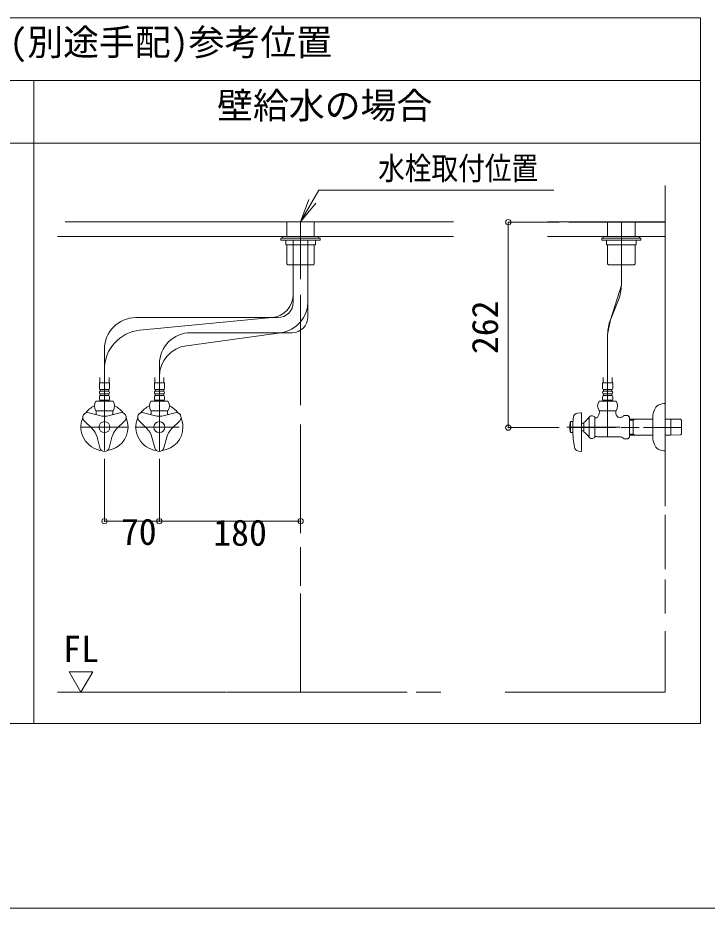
# Model space of a CAD drawing. Units: millimetres, scale not verified. Extents: x -1403 to 1414, y -962 to 946.
# Drawn here: x 473 to 1011, y -962 to -266 of the extents above; entities that cross this region are included whole.
import ezdxf
from ezdxf.enums import TextEntityAlignment as Align

# ---------------------------------------------------------------- set-up
doc = ezdxf.new("R2010")
doc.units = ezdxf.units.MM
doc.header["$LTSCALE"] = 7
doc.header["$PDMODE"] = 32
doc.header["$PDSIZE"] = 4.2
doc.layers.add('F-0', color=7, linetype='Continuous', lineweight=15)
doc.styles.add('ＭＳ ゴシック', font='')
doc.styles.get('ＭＳ ゴシック').set_extended_font_data('MS Gothic')

msp = doc.modelspace()

# ---------------------------------------------------------------- linework, layer by layer
at = {"layer": 'F-0', "lineweight": 18}
for p, q in [((-35.458, -266.432), (1005.792, -266.432)), ((-35.458, -315.432), (1005.792, -315.432)), ((485.167, -817.682), (485.167, -315.432)), ((485.167, -817.682), (-35.458, -817.682))]:
    msp.add_line(p, q, dxfattribs=at)
at = {"layer": 'F-0'}
for p, q in [((-35.458, -364.432), (485.167, -364.432)), ((485.167, -364.432), (1005.792, -364.432)), ((693.417, -425.682), (707.562, -401.182)), ((707.562, -401.182), (891.312, -401.182)), ((978.23, -397.507), (978.23, -426.068)), ((978.23, -397.507), (978.23, -487.413)), ((693.417, -425.682), (699.953, -408.238)), ((693.417, -425.682), (702.605, -409.769)), ((693.417, -425.682), (705.257, -411.3)), ((509.524, -425.682), (812.855, -425.682)), ((812.855, -425.682), (510.489, -425.682)), ((682.699, -425.682), (682.699, -437.32)), ((693.417, -425.716), (693.417, -470.534)), ((704.136, -437.32), (704.136, -425.682)), ((904.497, -426.068), (902.847, -426.068)), ((978.23, -426.068), (904.497, -426.068)), ((933.211, -437.32), (933.211, -425.682)), ((943.93, -475.279), (943.93, -425.682)), ((954.649, -425.682), (954.649, -437.32)), ((978.23, -426.068), (978.23, -460.848)), ((503.542, -437.32), (515.802, -437.32)), ((812.855, -437.32), (510.35, -437.32)), ((679.33, -437.32), (707.505, -437.32)), ((679.33, -438.545), (679.33, -437.32)), ((707.505, -437.32), (707.505, -438.545)), ((886.355, -437.32), (904.209, -437.32)), ((978.23, -437.32), (902.836, -437.32)), ((903.162, -437.32), (978.23, -437.32)), ((929.842, -437.32), (929.842, -438.545)), ((958.017, -437.32), (929.842, -437.32)), ((958.017, -438.545), (958.017, -437.32)), ((678.105, -438.545), (678.105, -440.076)), ((708.73, -438.545), (678.105, -438.545)), ((678.105, -440.076), (708.73, -440.076)), ((707.505, -438.545), (679.33, -438.545)), ((705.055, -440.076), (681.78, -440.076)), ((681.78, -440.076), (681.78, -443.751)), ((681.78, -443.751), (705.055, -443.751)), ((682.699, -443.751), (682.699, -458.696)), ((687.718, -482.338), (687.718, -439.916)), ((687.718, -482.338), (687.718, -443.751)), ((699.117, -488.094), (699.117, -440.131)), ((699.117, -488.094), (699.117, -443.751)), ((704.136, -458.696), (704.136, -443.751)), ((705.055, -443.751), (705.055, -440.076)), ((708.73, -440.076), (708.73, -438.545)), ((708.73, -439.463), (708.73, -440.076)), ((928.617, -440.076), (928.617, -438.545)), ((928.617, -438.545), (959.242, -438.545)), ((928.617, -439.463), (928.617, -440.076)), ((959.242, -440.076), (928.617, -440.076)), ((929.842, -438.545), (958.017, -438.545)), ((932.292, -440.076), (955.567, -440.076)), ((932.292, -443.751), (932.292, -440.076)), ((955.567, -443.751), (932.292, -443.751)), ((933.211, -458.696), (933.211, -443.751)), ((954.649, -443.751), (954.649, -458.696)), ((955.567, -440.076), (955.567, -443.751)), ((959.242, -438.545), (959.242, -440.076)), ((683.158, -459.155), (682.699, -458.696)), ((704.136, -458.696), (703.677, -459.155)), ((933.211, -458.696), (933.671, -459.155)), ((954.189, -459.155), (954.649, -458.696)), ((683.311, -459.308), (683.158, -459.155)), ((683.311, -459.308), (702.972, -459.308)), ((702.972, -459.308), (703.524, -459.308)), ((703.677, -459.155), (703.524, -459.308)), ((933.671, -459.155), (933.824, -459.308)), ((934.375, -459.308), (933.824, -459.308)), ((954.036, -459.308), (934.375, -459.308)), ((954.036, -459.308), (954.189, -459.155)), ((687.718, -488.38), (687.718, -482.338)), ((693.417, -482.929), (693.417, -569)), ((941.705, -486.738), (935.447, -502.25)), ((978.23, -480.579), (978.23, -504.349)), ((699.117, -500.115), (699.117, -488.094)), ((564.792, -500.63), (671.086, -500.63)), ((568.011, -510.456), (671.086, -500.63)), ((675.468, -500.63), (671.086, -500.63)), ((978.23, -498.371), (978.23, -521.616)), ((604.321, -522.518), (677.963, -512.365)), ((607.667, -512.365), (677.963, -512.365)), ((686.867, -512.365), (677.963, -512.365)), ((933.222, -513.709), (933.222, -593.813)), ((978.23, -511.986), (978.23, -640.957)), ((540.292, -525.13), (540.292, -540.943)), ((978.23, -534.567), (978.23, -647.897)), ((540.292, -540.943), (540.292, -604.397)), ((540.292, -540.943), (540.292, -604.397)), ((583.167, -536.865), (583.167, -546.788)), ((536.779, -547.441), (536.778, -551.673)), ((543.821, -551.673), (543.822, -547.441)), ((579.654, -547.441), (579.653, -551.673)), ((583.167, -546.788), (583.167, -605.145)), ((583.167, -546.788), (583.167, -605.145)), ((586.696, -551.673), (586.697, -547.441)), ((929.694, -551.673), (929.692, -547.441)), ((936.736, -547.441), (936.737, -551.673)), ((544.212, -551.673), (536.372, -551.673)), ((536.372, -551.673), (536.372, -555.808)), ((544.212, -555.808), (544.212, -551.673)), ((587.087, -551.673), (579.247, -551.673)), ((579.247, -551.673), (579.247, -555.808)), ((587.087, -555.808), (587.087, -551.673)), ((929.302, -551.673), (937.142, -551.673)), ((929.302, -555.808), (929.302, -551.673)), ((937.142, -551.673), (937.142, -555.808)), ((536.372, -562.545), (536.372, -564.536)), ((536.924, -556.88), (543.661, -556.88)), ((536.924, -558.105), (536.924, -556.88)), ((543.661, -558.105), (536.924, -558.105)), ((536.924, -560.248), (543.661, -560.248)), ((536.924, -561.473), (536.924, -560.248)), ((543.661, -561.473), (536.924, -561.473)), ((543.661, -556.88), (543.661, -558.105)), ((543.661, -560.248), (543.661, -561.473)), ((544.212, -564.536), (544.212, -562.545)), ((579.247, -562.545), (579.247, -564.536)), ((579.799, -556.88), (586.536, -556.88)), ((579.799, -558.105), (579.799, -556.88)), ((586.536, -558.105), (579.799, -558.105)), ((579.799, -560.248), (586.536, -560.248)), ((579.799, -561.473), (579.799, -560.248)), ((586.536, -561.473), (579.799, -561.473)), ((586.536, -556.88), (586.536, -558.105)), ((586.536, -560.248), (586.536, -561.473)), ((587.087, -564.536), (587.087, -562.545)), ((929.302, -564.536), (929.302, -562.545)), ((936.591, -556.88), (929.853, -556.88)), ((929.853, -556.88), (929.853, -558.105)), ((929.853, -558.105), (936.591, -558.105)), ((936.591, -560.248), (929.853, -560.248)), ((929.853, -560.248), (929.853, -561.473)), ((929.853, -561.473), (936.591, -561.473)), ((936.591, -558.105), (936.591, -556.88)), ((936.591, -561.473), (936.591, -560.248)), ((937.142, -562.545), (937.142, -564.536)), ((533.634, -565.761), (546.95, -565.761)), ((536.985, -565.148), (543.6, -565.148)), ((576.509, -565.761), (589.825, -565.761)), ((579.86, -565.148), (586.475, -565.148)), ((939.88, -565.761), (926.564, -565.761)), ((936.53, -565.148), (929.915, -565.148)), ((978.23, -567.782), (977.005, -567.782)), ((978.23, -567.782), (978.23, -604.348)), ((527.983, -574.951), (536.329, -577.187)), ((546.95, -573.295), (533.634, -573.295)), ((533.861, -573.295), (533.861, -574.527)), ((533.861, -573.295), (534.573, -573.295)), ((534.573, -573.295), (546.012, -573.295)), ((552.602, -574.951), (544.256, -577.187)), ((546.012, -573.295), (546.724, -573.295)), ((546.724, -573.295), (546.724, -574.527)), ((546.724, -574.527), (546.724, -575.438)), ((570.858, -574.951), (579.204, -577.187)), ((589.825, -573.295), (576.509, -573.295)), ((576.736, -573.295), (576.736, -574.527)), ((576.736, -573.295), (577.448, -573.295)), ((577.448, -573.295), (588.887, -573.295)), ((595.477, -574.951), (587.131, -577.187)), ((588.887, -573.295), (589.599, -573.295)), ((589.599, -573.295), (589.599, -574.527)), ((589.599, -574.527), (589.599, -575.438)), ((909.666, -575.253), (912.354, -574.875)), ((912.703, -575.178), (912.703, -604.792)), ((926.564, -573.295), (939.88, -573.295)), ((926.791, -573.295), (927.503, -573.295)), ((926.791, -573.295), (926.791, -574.527)), ((927.503, -573.295), (938.942, -573.295)), ((938.942, -573.295), (939.653, -573.295)), ((946.085, -576.963), (945.444, -577.604)), ((948.987, -576.963), (946.085, -576.963)), ((948.987, -576.963), (950.372, -578.348)), ((524.433, -581.099), (530.543, -587.21)), ((556.152, -581.099), (550.042, -587.21)), ((567.308, -581.099), (573.418, -587.21)), ((599.027, -581.099), (592.917, -587.21)), ((693.417, -584.149), (693.417, -668.843)), ((904.251, -581.87), (904.049, -582.635)), ((904.251, -581.87), (905.966, -581.87)), ((904.251, -581.87), (904.251, -590.445)), ((905.966, -590.445), (905.966, -581.87)), ((912.703, -583.248), (914.541, -583.248)), ((914.541, -582.482), (914.541, -589.832)), ((918.785, -580.843), (918.785, -578.142)), ((918.785, -580.843), (918.785, -591.471)), ((923.116, -594.163), (923.116, -578.151)), ((924.897, -578.807), (925.203, -578.501)), ((942.716, -578.501), (943.278, -578.501)), ((950.372, -593.966), (950.372, -578.348)), ((950.372, -579.948), (953.435, -579.882)), ((950.372, -580.668), (953.128, -580.601)), ((954.42, -579.848), (953.128, -580.594)), ((953.128, -579.882), (953.128, -592.432)), ((953.435, -579.882), (954.726, -579.848)), ((968.43, -578.682), (968.43, -593.632)), ((978.23, -579.848), (980.931, -579.848)), ((980.931, -579.848), (982.222, -579.882)), ((982.222, -579.882), (990.086, -580.051)), ((982.528, -580.594), (982.528, -579.882)), ((982.528, -592.432), (982.528, -580.594)), ((990.086, -580.051), (990.797, -580.801)), ((990.797, -580.802), (990.797, -580.801)), ((990.797, -581.104), (990.797, -580.802)), ((990.797, -591.21), (990.797, -581.104)), ((521.917, -586.157), (558.667, -586.157)), ((558.667, -586.157), (521.917, -586.157)), ((564.176, -586.157), (568.646, -586.157)), ((564.792, -586.157), (598.672, -586.157)), ((942.865, -586.157), (901.422, -586.157)), ((939.293, -586.51), (904.251, -586.51)), ((914.541, -589.066), (912.703, -589.066)), ((957.808, -586.51), (943.852, -586.51)), ((990.797, -586.51), (961.128, -586.51)), ((536.743, -602.421), (534.506, -594.074)), ((543.842, -602.421), (546.079, -594.074)), ((579.618, -602.421), (577.381, -594.074)), ((586.717, -602.421), (588.954, -594.074)), ((923.116, -593.507), (924.035, -593.507)), ((924.035, -593.507), (924.897, -593.507)), ((924.897, -593.507), (925.203, -593.813)), ((925.203, -593.813), (943.278, -593.813)), ((946.085, -595.351), (945.444, -594.71)), ((953.128, -591.713), (950.372, -591.646)), ((953.435, -592.432), (950.372, -592.366)), ((953.128, -591.72), (954.42, -592.466)), ((954.726, -592.466), (953.435, -592.432)), ((967.828, -592.466), (954.726, -592.466)), ((968.43, -592.466), (967.828, -592.466)), ((980.931, -592.466), (978.23, -592.466)), ((982.222, -592.432), (980.931, -592.466)), ((990.086, -592.263), (982.222, -592.432)), ((990.797, -591.513), (990.086, -592.263)), ((990.797, -591.512), (990.797, -591.21)), ((990.797, -591.513), (990.797, -591.512)), ((910.385, -604.819), (912.355, -605.096)), ((693.417, -626.84), (693.417, -665.4)), ((978.23, -654.569), (978.23, -697.006)), ((693.417, -679.86), (693.417, -710.192)), ((978.23, -705.28), (978.23, -731.809)), ((693.417, -716.169), (693.417, -793.182)), ((978.23, -745.58), (978.23, -793.182)), ((512.73, -777.269), (531.105, -777.269)), ((521.917, -793.182), (512.73, -777.269)), ((531.105, -777.269), (521.917, -793.182)), ((503.542, -793.182), (605.527, -793.182)), ((521.917, -793.182), (594.051, -793.182)), ((605.527, -793.182), (635.652, -793.182)), ((608.396, -793.182), (621.785, -793.182)), ((636.13, -793.182), (773.691, -793.182)), ((649.041, -793.182), (776.64, -793.182)), ((783.591, -793.182), (802.86, -793.182)), ((853.068, -793.182), (978.23, -793.182)), ((886.355, -793.182), (978.23, -793.182)), ((-1402.92, -961.889), (1402.848, -961.889))]:
    msp.add_line(p, q, dxfattribs=at)
at = {"layer": 'F-0', "color": 4, "lineweight": 9}
for p, q in [((855.61, -426.068), (855.61, -586.51)), ((855.61, -426.068), (895.271, -426.068)), ((855.61, -586.51), (895.271, -586.51)), ((540.292, -659.603), (540.292, -610.852)), ((583.167, -659.603), (583.167, -610.852)), ((693.417, -659.603), (693.417, -610.852)), ((540.292, -659.603), (583.167, -659.603)), ((583.167, -659.603), (693.417, -659.603))]:
    msp.add_line(p, q, dxfattribs=at)
at = {"layer": 'F-0', "lineweight": 18}
msp.add_lwpolyline([(1005.792, -266.432), (1005.792, -817.682), (485.167, -817.682)], dxfattribs=at)
at = {"layer": 'F-0'}
for points in [[(886.355, -425.682), (904.163, -425.682), (978.23, -425.682)], [(933.222, -593.813), (933.222, -513.709), (935.447, -502.25), (943.93, -475.279), (943.93, -425.682)], [(703.524, -459.308), (703.462, -459.308), (692.192, -459.308)], [(933.824, -459.308), (933.885, -459.308), (945.155, -459.308)], [(536.924, -565.148), (536.617, -565.455), (536.617, -565.761)], [(543.967, -565.761), (543.967, -565.455), (543.661, -565.148)], [(579.799, -565.148), (579.492, -565.455), (579.492, -565.761)], [(586.842, -565.761), (586.842, -565.455), (586.536, -565.148)], [(929.547, -565.761), (929.547, -565.455), (929.853, -565.148)], [(936.591, -565.148), (936.897, -565.455), (936.897, -565.761)], [(939.653, -573.295), (939.653, -574.527), (939.653, -575.438)], [(924.897, -578.807), (924.035, -578.807), (923.116, -578.807)], [(954.726, -579.848), (967.828, -579.848), (968.43, -579.848)], [(905.966, -590.445), (904.251, -590.445), (904.086, -589.832)], [(918.785, -591.471), (918.785, -593.813), (918.785, -594.017)], [(950.372, -593.966), (948.987, -595.351), (946.085, -595.351)], [(977.005, -604.532), (978.23, -604.532), (978.23, -604.348)]]:
    msp.add_lwpolyline(points, dxfattribs=at)
for centre in [(540.292, -586.157), (583.167, -586.157)]:
    msp.add_circle(centre, 4.287, dxfattribs=at)
for centre, radius, start, end in [((913.305, -475.279), 30.625, 338.02737, 0), ((669.343, -482.338), 18.375, 275.44583, 360), ((675.468, -488.38), 12.25, 270, 0), ((674.617, -488.094), 24.5, 277.84996, 0), ((564.792, -525.13), 24.5, 90, 180), ((686.867, -500.115), 12.25, 270, 0), ((963.847, -513.709), 30.625, 158.02737, 180), ((570.917, -540.943), 30.625, 95.44583, 180), ((607.667, -536.865), 24.5, 90, 180), ((607.667, -546.788), 24.5, 97.84996, 180), ((537.69, -555.808), 1.318, 180, 234.43222), ((542.895, -555.808), 1.318, 305.56778, 0), ((580.565, -555.808), 1.318, 180, 234.43222), ((585.77, -555.808), 1.318, 305.56778, 0), ((930.62, -555.808), 1.318, 180, 234.43222), ((935.824, -555.808), 1.318, 305.56778, 0), ((537.69, -559.176), 1.318, 125.56778, 234.43222), ((537.69, -562.545), 1.318, 125.56778, 180), ((542.895, -559.176), 1.318, 305.56778, 54.43222), ((542.895, -562.545), 1.318, 0, 54.43222), ((580.565, -559.176), 1.318, 125.56778, 234.43222), ((580.565, -562.545), 1.318, 125.56778, 180), ((585.77, -559.176), 1.318, 305.56778, 54.43222), ((585.77, -562.545), 1.318, 0, 54.43222), ((930.62, -559.176), 1.318, 125.56778, 234.43222), ((930.62, -562.545), 1.318, 125.56778, 180), ((935.824, -559.176), 1.318, 305.56778, 54.43222), ((935.824, -562.545), 1.318, 0, 54.43222), ((540.292, -586.157), 18.375, 115.15066, 143.05689), ((539.221, -569.528), 6.737, 146.00705, 213.99295), ((536.985, -564.536), 0.613, 180, 270), ((543.6, -564.536), 0.613, 270, 0), ((541.364, -569.528), 6.737, 326.00705, 33.99295), ((540.292, -586.157), 18.375, 36.94311, 64.84934), ((583.167, -586.157), 18.375, 115.15066, 143.05689), ((582.096, -569.528), 6.737, 146.00705, 213.99295), ((579.86, -564.536), 0.613, 180, 270), ((586.475, -564.536), 0.613, 270, 0), ((584.239, -569.528), 6.737, 326.00705, 33.99295), ((583.167, -586.157), 18.375, 36.94311, 64.84934), ((932.15, -569.528), 6.737, 146.00705, 213.99295), ((929.915, -564.536), 0.613, 180, 270), ((936.53, -564.536), 0.613, 270, 0), ((934.294, -569.528), 6.737, 326.00705, 33.99295), ((977.005, -575.745), 7.963, 90, 156.44354), ((527.031, -578.501), 3.675, 75, 225), ((528.095, -574.527), 5.767, 340.64106, 0), ((540.292, -562.397), 15.312, 255, 285), ((549.786, -575.438), 3.062, 180, 199.83613), ((553.553, -578.501), 3.675, 315, 105), ((569.906, -578.501), 3.675, 75, 225), ((570.97, -574.527), 5.767, 340.64106, 0), ((583.167, -562.397), 15.312, 255, 285), ((592.661, -575.438), 3.062, 180, 199.83613), ((596.428, -578.501), 3.675, 315, 105), ((910.178, -578.892), 3.675, 98.00409, 170.40851), ((912.397, -575.178), 0.306, 0, 98.00409), ((921.024, -574.527), 5.767, 316.4444, 0), ((942.716, -575.438), 3.062, 180, 270), ((983.742, -578.682), 15.312, 156.44354, 180), ((540.292, -586.157), 18.375, 156.94311, 263.05689), ((540.292, -586.157), 18.375, 0, 23.05689), ((583.167, -586.157), 18.375, 156.94311, 263.05689), ((583.167, -586.157), 18.375, 0, 23.05689), ((918.951, -586.157), 15.312, 166.70293, 180), ((951.849, -585.934), 45.938, 170.40851, 177.22136), ((906.329, -570.289), 14.7, 303.95919, 326.04081), ((920.972, -580.338), 3.062, 45.573, 143.1301), ((943.278, -575.438), 3.062, 270, 315), ((519.715, -598.037), 15.312, 15, 45), ((540.292, -586.157), 18.375, 276.94311, 0), ((560.869, -598.037), 15.312, 135, 165), ((562.59, -598.037), 15.312, 15, 45), ((583.167, -586.157), 18.375, 276.94311, 0), ((603.744, -598.037), 15.312, 135, 165), ((918.951, -586.157), 15.312, 180, 193.29707), ((918.951, -586.157), 15.312, 193.29707, 193.88654), ((997.841, -586.157), 91.908, 181.52753, 189.8029), ((906.329, -602.025), 14.7, 33.95919, 56.04081), ((920.972, -591.976), 3.062, 216.8699, 314.427), ((943.278, -596.876), 3.062, 45, 90), ((983.742, -593.632), 15.312, 180, 203.55646), ((540.292, -601.47), 3.675, 195, 345), ((583.167, -601.47), 3.675, 195, 345), ((910.896, -601.179), 3.675, 189.8029, 262), ((912.397, -604.792), 0.306, 262, 0), ((977.005, -596.57), 7.963, 203.55646, 270)]:
    msp.add_arc(centre, radius, start, end, dxfattribs=at)
at = {"layer": 'F-0', "color": 6}
for p in [(855.61, -426.068), (855.61, -586.51), (540.292, -659.603), (583.167, -659.603), (693.417, -659.603)]:
    msp.add_point(p, dxfattribs=at)

# ---------------------------------------------------------------- texts
at = {"layer": 'F-0', "style": 'ＭＳ ゴシック'}
for s, p in [('止水栓(別途手配)参考位置', (382.015, -301.875)), ('壁給水の場合', (628.254, -351.335)), ('70', (553.091, -684.285)), ('180', (625.219, -684.974)), ('FL', (508.013, -775.84))]:
    msp.add_text(s, height=20.53, dxfattribs=at).set_placement(p, align=Align.BOTTOM_LEFT)
at = {"layer": 'F-0', "style": 'ＭＳ ゴシック', "width": 0.85}
msp.add_text('水栓取付位置', height=17.96, dxfattribs=at).set_placement((753.973, -398.336), align=Align.BOTTOM_LEFT)
at = {"layer": 'F-0', "style": 'ＭＳ ゴシック'}
msp.add_text('262', height=20.53, rotation=90, dxfattribs=at).set_placement((853.797, -529.115), align=Align.BOTTOM_LEFT)

doc.saveas('drawing.dxf')
